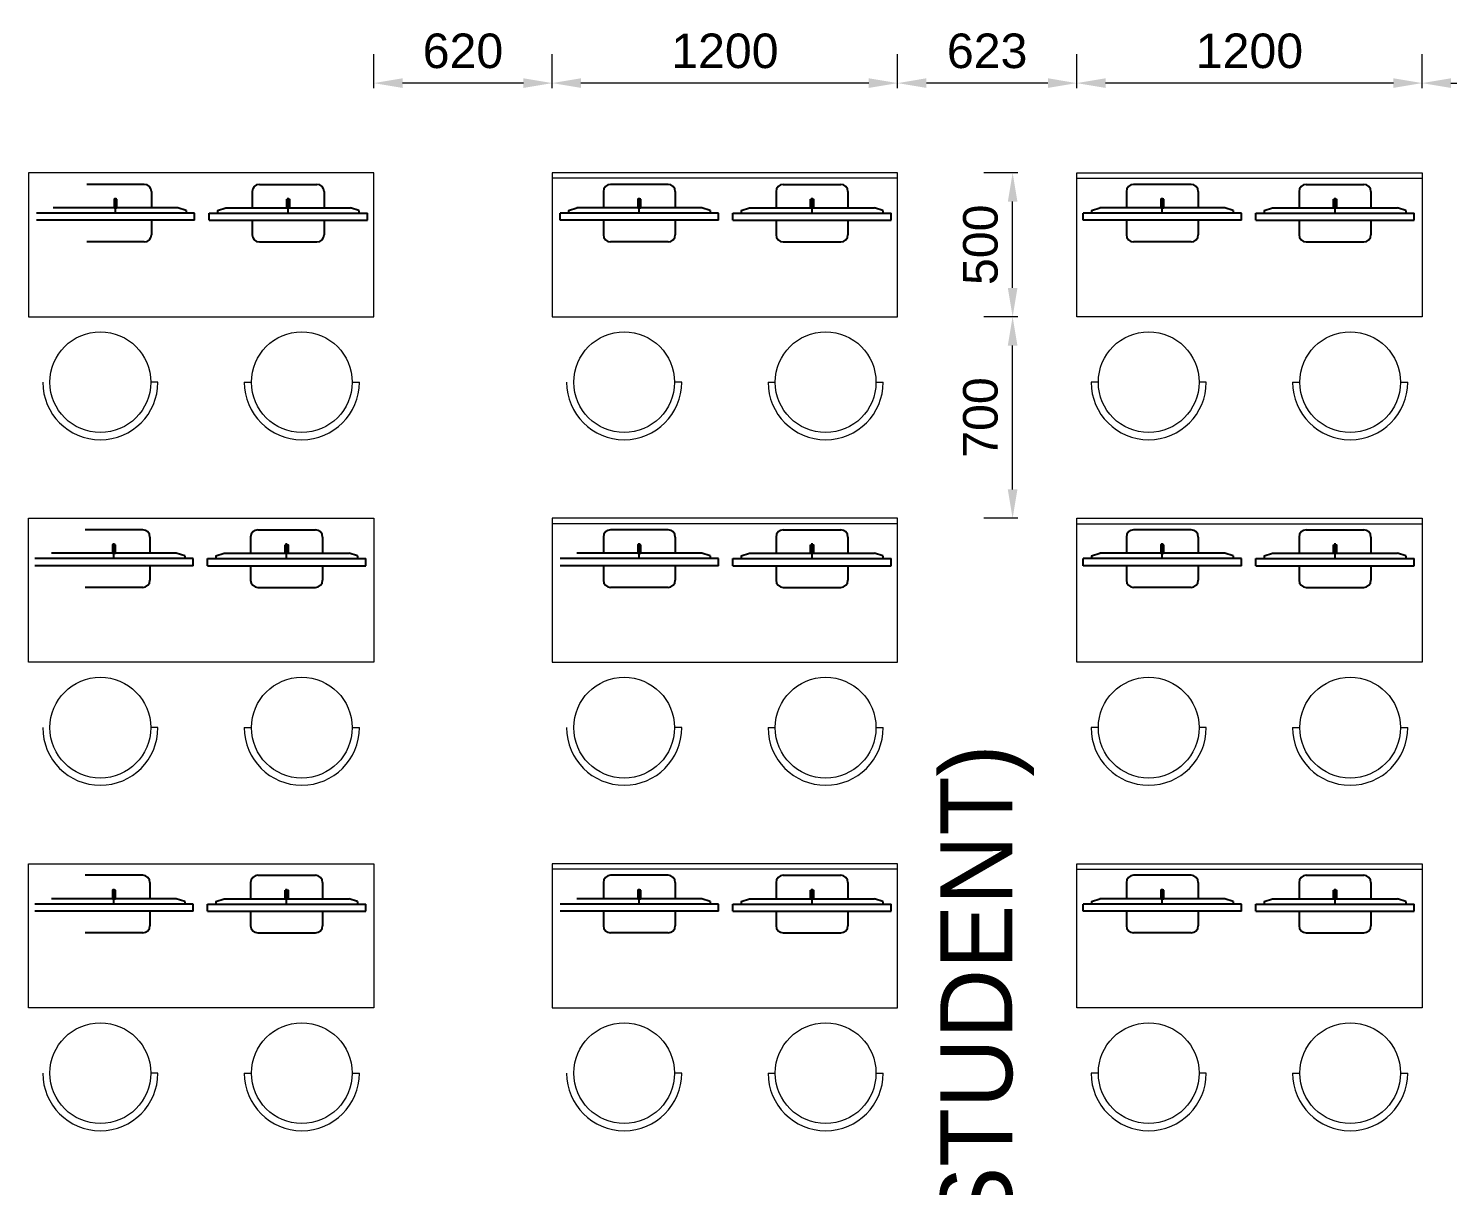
# Model space of a CAD drawing. Extents: x 348043 to 758301, y 133827 to 256568.
# Drawn here: x 749445 to 754377, y 154072 to 158092 of the extents above; entities that cross this region are included whole.
import ezdxf

# ---------------------------------------------------------------- set-up
doc = ezdxf.new("R2010")
doc.units = 0
doc.header["$LTSCALE"] = 900
doc.header["$MEASUREMENT"] = 0
doc.header["$PDMODE"] = 34
doc.layers.get('DEFPOINTS').update_dxf_attribs({"color": 3, "linetype": 'CONTINUOUS'})
doc.layers.add('2', color=7, linetype='CONTINUOUS')
doc.layers.add('door', color=163, linetype='CONTINUOUS')
doc.layers.add('ARLC-DIM0', color=8, linetype='CONTINUOUS', lineweight=9)
doc.layers.add('ARLC-TEXT0', color=1, linetype='CONTINUOUS', lineweight=9)
doc.styles.add('ARIAL', font='arial.ttf')
doc.styles.add('swati', font='GOTHIC.TTF')
doc.dimstyles.new('DIM 100', dxfattribs={"dimscale": 100, "dimtxt": 2, "dimasz": 1.2, "dimexe": 1, "dimexo": 1, "dimgap": 1, "dimtad": 0, "dimdec": 0, "dimzin": 9, "dimdsep": 46, "dimtxsty": 'ARIAL', "dimblk1": 'ARCHTICK', "dimblk2": 'ARCHTICK', "dimsah": 1, "dimcen": 1, "dimdle": 1.5, "dimclrd": 1, "dimclre": 251, "dimclrt": 4, "dimadec": 0, "dimazin": 0, "dimtfac": 1, "dimtdec": 0, "dimtmove": 2, "dimatfit": 3, "dimfxl": 50, "dimfxlon": 1, "dimtolj": 1, "dimtzin": 0, "dimlwd": 5, "dimlwe": 9, "dimarcsym": 0})

# ---------------------------------------------------------------- blocks, each defined once
blk = doc.blocks.new('*D95')
at = {"layer": 'ARLC-DIM0', "color": 251, "lineweight": 9}
for p, q in [((753088, 157883.6), (753088, 158001.6)), ((754288, 157883.6), (754288, 158001.6))]:
    blk.add_line(p, q, dxfattribs=at)
at = {"layer": 'ARLC-DIM0', "color": 1, "lineweight": 5}
blk.add_line((754188, 157901.6), (753188, 157901.6), dxfattribs=at)
at = {"layer": 'ARLC-DIM0', "color": 1, "lineweight": 50}
for points in [[(753188, 157918.3), (753188, 157884.9), (753088, 157901.6)], [(754188, 157918.3), (754188, 157884.9), (754288, 157901.6)]]:
    blk.add_solid(points, dxfattribs=at)
at = {"layer": 'DEFPOINTS', "color": 0, "lineweight": 50}
for p in [(753088, 157901.6), (753088, 157590), (754288, 157590)]:
    blk.add_point(p, dxfattribs=at)
at = {"layer": 'ARLC-DIM0', "color": 4, "lineweight": 9, "insert": (753688, 158012.9), "char_height": 120, "attachment_point": 5, "style": 'ARIAL'}
blk.add_mtext('\\A1;1200', dxfattribs=at)
blk = doc.blocks.new('*D96')
at = {"layer": 'ARLC-DIM0', "color": 251, "lineweight": 9}
for p, q in [((752883.2, 157590), (752765.2, 157590)), ((752883.2, 157090), (752765.2, 157090))]:
    blk.add_line(p, q, dxfattribs=at)
at = {"layer": 'ARLC-DIM0', "color": 1, "lineweight": 5}
blk.add_line((752865.2, 157190), (752865.2, 157490), dxfattribs=at)
at = {"layer": 'ARLC-DIM0', "color": 1, "lineweight": 50}
for points in [[(752848.5, 157490), (752881.9, 157490), (752865.2, 157590)], [(752848.5, 157190), (752881.9, 157190), (752865.2, 157090)]]:
    blk.add_solid(points, dxfattribs=at)
at = {"layer": 'DEFPOINTS', "color": 0, "lineweight": 50}
for p in [(752865.2, 157590), (753088, 157590), (753088, 157090)]:
    blk.add_point(p, dxfattribs=at)
at = {"layer": 'ARLC-DIM0', "color": 4, "lineweight": 9, "insert": (752753.9, 157340), "char_height": 120, "attachment_point": 5, "rotation": 90, "style": 'ARIAL'}
blk.add_mtext('\\A1;500', dxfattribs=at)
blk = doc.blocks.new('*D97')
at = {"layer": 'ARLC-DIM0', "color": 251, "lineweight": 9}
for p, q in [((752465.5, 157883.6), (752465.5, 158001.6)), ((753088, 157883.6), (753088, 158001.6))]:
    blk.add_line(p, q, dxfattribs=at)
at = {"layer": 'ARLC-DIM0', "color": 1, "lineweight": 5}
blk.add_line((752988, 157901.6), (752565.5, 157901.6), dxfattribs=at)
at = {"layer": 'ARLC-DIM0', "color": 1, "lineweight": 50}
for points in [[(752565.5, 157918.3), (752565.5, 157884.9), (752465.5, 157901.6)], [(752988, 157918.3), (752988, 157884.9), (753088, 157901.6)]]:
    blk.add_solid(points, dxfattribs=at)
at = {"layer": 'DEFPOINTS', "color": 0, "lineweight": 50}
for p in [(752465.5, 157901.6), (752465.5, 157590), (753088, 157590)]:
    blk.add_point(p, dxfattribs=at)
at = {"layer": 'ARLC-DIM0', "color": 4, "lineweight": 9, "insert": (752776.7, 158012.9), "char_height": 120, "attachment_point": 5, "style": 'ARIAL'}
blk.add_mtext('\\A1;623', dxfattribs=at)
blk = doc.blocks.new('*D98')
at = {"layer": 'ARLC-DIM0', "color": 251, "lineweight": 9}
for p, q in [((752883.2, 157090), (752765.2, 157090)), ((752883.2, 156390), (752765.2, 156390))]:
    blk.add_line(p, q, dxfattribs=at)
at = {"layer": 'ARLC-DIM0', "color": 1, "lineweight": 5}
blk.add_line((752865.2, 156490), (752865.2, 156990), dxfattribs=at)
at = {"layer": 'ARLC-DIM0', "color": 1, "lineweight": 50}
for points in [[(752848.5, 156990), (752881.9, 156990), (752865.2, 157090)], [(752848.5, 156490), (752881.9, 156490), (752865.2, 156390)]]:
    blk.add_solid(points, dxfattribs=at)
at = {"layer": 'DEFPOINTS', "color": 0, "lineweight": 50}
for p in [(752865.2, 157090), (753088, 157090), (753088, 156390)]:
    blk.add_point(p, dxfattribs=at)
at = {"layer": 'ARLC-DIM0', "color": 4, "lineweight": 9, "insert": (752753.9, 156740), "char_height": 120, "attachment_point": 5, "rotation": 90, "style": 'ARIAL'}
blk.add_mtext('\\A1;700', dxfattribs=at)
blk = doc.blocks.new('*D99')
at = {"layer": 'ARLC-DIM0', "color": 251, "lineweight": 9}
for p, q in [((754288, 157883.6), (754288, 158001.6)), ((754908, 157883.6), (754908, 158001.6))]:
    blk.add_line(p, q, dxfattribs=at)
at = {"layer": 'ARLC-DIM0', "color": 1, "lineweight": 5}
blk.add_line((754388, 157901.6), (754808, 157901.6), dxfattribs=at)
at = {"layer": 'ARLC-DIM0', "color": 1, "lineweight": 50}
for points in [[(754388, 157918.3), (754388, 157884.9), (754288, 157901.6)], [(754808, 157918.3), (754808, 157884.9), (754908, 157901.6)]]:
    blk.add_solid(points, dxfattribs=at)
at = {"layer": 'DEFPOINTS', "color": 0, "lineweight": 50}
for p in [(754908, 157901.6), (754288, 157590), (754908, 157590)]:
    blk.add_point(p, dxfattribs=at)
at = {"layer": 'ARLC-DIM0', "color": 4, "lineweight": 9, "insert": (754598, 158012.9), "char_height": 120, "attachment_point": 5, "style": 'ARIAL'}
blk.add_mtext('\\A1;620', dxfattribs=at)
blk = doc.blocks.new('*D100')
at = {"layer": 'ARLC-DIM0', "color": 251, "lineweight": 9}
for p, q in [((751265.5, 157883.6), (751265.5, 158001.6)), ((752465.5, 157883.6), (752465.5, 158001.6))]:
    blk.add_line(p, q, dxfattribs=at)
at = {"layer": 'ARLC-DIM0', "color": 1, "lineweight": 5}
blk.add_line((752365.5, 157901.6), (751365.5, 157901.6), dxfattribs=at)
at = {"layer": 'ARLC-DIM0', "color": 1, "lineweight": 50}
for points in [[(751365.5, 157918.3), (751365.5, 157884.9), (751265.5, 157901.6)], [(752365.5, 157918.3), (752365.5, 157884.9), (752465.5, 157901.6)]]:
    blk.add_solid(points, dxfattribs=at)
at = {"layer": 'DEFPOINTS', "color": 0, "lineweight": 50}
for p in [(751265.5, 157901.6), (751265.5, 157590), (752465.5, 157590)]:
    blk.add_point(p, dxfattribs=at)
at = {"layer": 'ARLC-DIM0', "color": 4, "lineweight": 9, "insert": (751865.5, 158012.9), "char_height": 120, "attachment_point": 5, "style": 'ARIAL'}
blk.add_mtext('\\A1;1200', dxfattribs=at)
blk = doc.blocks.new('*D101')
at = {"layer": 'ARLC-DIM0', "color": 251, "lineweight": 9}
for p, q in [((750645.5, 157883.6), (750645.5, 158001.6)), ((751265.5, 157883.6), (751265.5, 158001.6))]:
    blk.add_line(p, q, dxfattribs=at)
at = {"layer": 'ARLC-DIM0', "color": 1, "lineweight": 5}
blk.add_line((751165.5, 157901.6), (750745.5, 157901.6), dxfattribs=at)
at = {"layer": 'ARLC-DIM0', "color": 1, "lineweight": 50}
for points in [[(750745.5, 157918.3), (750745.5, 157884.9), (750645.5, 157901.6)], [(751165.5, 157918.3), (751165.5, 157884.9), (751265.5, 157901.6)]]:
    blk.add_solid(points, dxfattribs=at)
at = {"layer": 'DEFPOINTS', "color": 0, "lineweight": 50}
for p in [(750645.5, 157901.6), (750645.5, 157590), (751265.5, 157590)]:
    blk.add_point(p, dxfattribs=at)
at = {"layer": 'ARLC-DIM0', "color": 4, "lineweight": 9, "insert": (750955.5, 158012.9), "char_height": 120, "attachment_point": 5, "style": 'ARIAL'}
blk.add_mtext('\\A1;620', dxfattribs=at)

msp = doc.modelspace()

# ---------------------------------------------------------------- linework, layer by layer
at = {"layer": '2', "color": 30, "linetype": 'Continuous'}
for p, q in [((749848.2, 157549.9), (749648.2, 157549.9)), ((750248.2, 157549.9), (750448.2, 157549.9)), ((751668.2, 157549.9), (751468.2, 157549.9)), ((752068.2, 157549.9), (752268.2, 157549.9)), ((753485.3, 157549.9), (753285.3, 157549.9)), ((753885.3, 157549.9), (754085.3, 157549.9)), ((749748.2, 157449.9), (749748.2, 157503)), ((749873.2, 157524.9), (749873.2, 157468.5)), ((750223.2, 157524.9), (750223.2, 157468.5)), ((750348.2, 157449.9), (750348.2, 157503)), ((750473.2, 157524.9), (750473.2, 157468.5)), ((751443.2, 157524.9), (751443.2, 157468.5)), ((751568.2, 157449.9), (751568.2, 157503)), ((751693.2, 157524.9), (751693.2, 157468.5)), ((752043.2, 157524.9), (752043.2, 157468.5)), ((752168.2, 157449.9), (752168.2, 157503)), ((752293.2, 157524.9), (752293.2, 157468.5)), ((753260.3, 157524.9), (753260.3, 157468.5)), ((753385.3, 157449.9), (753385.3, 157503)), ((753510.3, 157524.9), (753510.3, 157468.5)), ((753860.3, 157524.9), (753860.3, 157468.5)), ((753985.3, 157449.9), (753985.3, 157503)), ((754110.3, 157524.9), (754110.3, 157468.5)), ((750023.2, 157449.9), (749473.2, 157449.9)), ((749964.9, 157468.5), (749531.5, 157468.5)), ((749873.2, 157449.9), (749748.2, 157449.9)), ((749994, 157459.2), (749964.9, 157468.5)), ((749994, 157459.2), (749994, 157449.9)), ((750023.2, 157425.1), (750023.2, 157449.9)), ((750073.2, 157425.1), (750073.2, 157449.9)), ((750073.2, 157449.9), (750623.2, 157449.9)), ((750102.4, 157459.2), (750131.5, 157468.5)), ((750102.4, 157459.2), (750102.4, 157449.9)), ((750131.5, 157468.5), (750564.9, 157468.5)), ((750223.2, 157449.9), (750348.2, 157449.9)), ((750594, 157459.2), (750564.9, 157468.5)), ((750594, 157459.2), (750594, 157449.9)), ((750623.2, 157425.1), (750623.2, 157449.9)), ((751293.2, 157425.1), (751293.2, 157449.9)), ((751843.2, 157449.9), (751293.2, 157449.9)), ((751322.4, 157459.2), (751351.5, 157468.5)), ((751322.4, 157459.2), (751322.4, 157449.9)), ((751784.9, 157468.5), (751351.5, 157468.5)), ((751693.2, 157449.9), (751568.2, 157449.9)), ((751814, 157459.2), (751784.9, 157468.5)), ((751814, 157459.2), (751814, 157449.9)), ((751843.2, 157425.1), (751843.2, 157449.9)), ((751893.2, 157425.1), (751893.2, 157449.9)), ((751893.2, 157449.9), (752443.2, 157449.9)), ((751922.4, 157459.2), (751951.5, 157468.5)), ((751922.4, 157459.2), (751922.4, 157449.9)), ((751951.5, 157468.5), (752384.9, 157468.5)), ((752043.2, 157449.9), (752168.2, 157449.9)), ((752414, 157459.2), (752384.9, 157468.5)), ((752414, 157459.2), (752414, 157449.9)), ((752443.2, 157425.1), (752443.2, 157449.9)), ((753110.3, 157425.1), (753110.3, 157449.9)), ((753660.3, 157449.9), (753110.3, 157449.9)), ((753139.5, 157459.2), (753168.6, 157468.5)), ((753139.5, 157459.2), (753139.5, 157449.9)), ((753602, 157468.5), (753168.6, 157468.5)), ((753510.3, 157449.9), (753385.3, 157449.9)), ((753631.1, 157459.2), (753602, 157468.5)), ((753631.1, 157459.2), (753631.1, 157449.9)), ((753660.3, 157425.1), (753660.3, 157449.9)), ((753710.3, 157425.1), (753710.3, 157449.9)), ((753710.3, 157449.9), (754260.3, 157449.9)), ((753739.5, 157459.2), (753768.6, 157468.5)), ((753739.5, 157459.2), (753739.5, 157449.9)), ((753768.6, 157468.5), (754202, 157468.5)), ((753860.3, 157449.9), (753985.3, 157449.9)), ((754231.1, 157459.2), (754202, 157468.5)), ((754231.1, 157459.2), (754231.1, 157449.9)), ((754260.3, 157425.1), (754260.3, 157449.9)), ((750023.2, 157425.1), (749473.2, 157425.1)), ((749873.2, 157425.1), (749873.2, 157374.9)), ((750073.2, 157425.1), (750623.2, 157425.1)), ((750223.2, 157425.1), (750223.2, 157374.9)), ((750473.2, 157425.1), (750473.2, 157374.9)), ((751843.2, 157425.1), (751293.2, 157425.1)), ((751443.2, 157425.1), (751443.2, 157374.9)), ((751693.2, 157425.1), (751693.2, 157374.9)), ((751893.2, 157425.1), (752443.2, 157425.1)), ((752043.2, 157425.1), (752043.2, 157374.9)), ((752293.2, 157425.1), (752293.2, 157374.9)), ((753660.3, 157425.1), (753110.3, 157425.1)), ((753260.3, 157425.1), (753260.3, 157374.9)), ((753510.3, 157425.1), (753510.3, 157374.9)), ((753710.3, 157425.1), (754260.3, 157425.1)), ((753860.3, 157425.1), (753860.3, 157374.9)), ((754110.3, 157425.1), (754110.3, 157374.9)), ((749848.2, 157349.9), (749648.2, 157349.9)), ((750248.2, 157349.9), (750448.2, 157349.9)), ((751668.2, 157349.9), (751468.2, 157349.9)), ((752068.2, 157349.9), (752268.2, 157349.9)), ((753485.3, 157349.9), (753285.3, 157349.9)), ((753885.3, 157349.9), (754085.3, 157349.9)), ((749842.8, 156349.9), (749642.8, 156349.9)), ((749867.8, 156324.9), (749867.8, 156268.5)), ((750217.8, 156324.9), (750217.8, 156268.5)), ((750242.8, 156349.9), (750442.8, 156349.9)), ((750467.8, 156324.9), (750467.8, 156268.5)), ((751443.2, 156324.9), (751443.2, 156268.5)), ((751668.2, 156349.9), (751468.2, 156349.9)), ((751693.2, 156324.9), (751693.2, 156268.5)), ((752043.2, 156324.9), (752043.2, 156268.5)), ((752068.2, 156349.9), (752268.2, 156349.9)), ((752293.2, 156324.9), (752293.2, 156268.5)), ((753260.3, 156324.9), (753260.3, 156268.5)), ((753485.3, 156349.9), (753285.3, 156349.9)), ((753510.3, 156324.9), (753510.3, 156268.5)), ((753860.3, 156324.9), (753860.3, 156268.5)), ((753885.3, 156349.9), (754085.3, 156349.9)), ((754110.3, 156324.9), (754110.3, 156268.5)), ((749959.5, 156268.5), (749526.1, 156268.5)), ((749742.8, 156249.9), (749742.8, 156303)), ((749988.6, 156259.2), (749959.5, 156268.5)), ((750097, 156259.2), (750126.1, 156268.5)), ((750126.1, 156268.5), (750559.5, 156268.5)), ((750342.8, 156249.9), (750342.8, 156303)), ((750588.6, 156259.2), (750559.5, 156268.5)), ((751784.9, 156268.5), (751351.5, 156268.5)), ((751568.2, 156249.9), (751568.2, 156303)), ((751814, 156259.2), (751784.9, 156268.5)), ((751922.4, 156259.2), (751951.5, 156268.5)), ((751951.5, 156268.5), (752384.9, 156268.5)), ((752168.2, 156249.9), (752168.2, 156303)), ((752414, 156259.2), (752384.9, 156268.5)), ((753139.5, 156259.2), (753168.6, 156268.5)), ((753602, 156268.5), (753168.6, 156268.5)), ((753385.3, 156249.9), (753385.3, 156303)), ((753631.1, 156259.2), (753602, 156268.5)), ((753739.5, 156259.2), (753768.6, 156268.5)), ((753768.6, 156268.5), (754202, 156268.5)), ((753985.3, 156249.9), (753985.3, 156303)), ((754231.1, 156259.2), (754202, 156268.5)), ((750017.8, 156249.9), (749467.8, 156249.9)), ((750017.8, 156225.1), (749467.8, 156225.1)), ((749867.8, 156249.9), (749742.8, 156249.9)), ((749867.8, 156225.1), (749867.8, 156174.9)), ((749988.6, 156259.2), (749988.6, 156249.9)), ((750017.8, 156225.1), (750017.8, 156249.9)), ((750067.8, 156225.1), (750067.8, 156249.9)), ((750067.8, 156249.9), (750617.8, 156249.9)), ((750067.8, 156225.1), (750617.8, 156225.1)), ((750097, 156259.2), (750097, 156249.9)), ((750217.8, 156249.9), (750342.8, 156249.9)), ((750217.8, 156225.1), (750217.8, 156174.9)), ((750467.8, 156225.1), (750467.8, 156174.9)), ((750588.6, 156259.2), (750588.6, 156249.9)), ((750617.8, 156225.1), (750617.8, 156249.9)), ((751843.2, 156249.9), (751293.2, 156249.9)), ((751843.2, 156225.1), (751293.2, 156225.1)), ((751443.2, 156225.1), (751443.2, 156174.9)), ((751693.2, 156249.9), (751568.2, 156249.9)), ((751693.2, 156225.1), (751693.2, 156174.9)), ((751814, 156259.2), (751814, 156249.9)), ((751843.2, 156225.1), (751843.2, 156249.9)), ((751893.2, 156225.1), (751893.2, 156249.9)), ((751893.2, 156249.9), (752443.2, 156249.9)), ((751893.2, 156225.1), (752443.2, 156225.1)), ((751922.4, 156259.2), (751922.4, 156249.9)), ((752043.2, 156249.9), (752168.2, 156249.9)), ((752043.2, 156225.1), (752043.2, 156174.9)), ((752293.2, 156225.1), (752293.2, 156174.9)), ((752414, 156259.2), (752414, 156249.9)), ((752443.2, 156225.1), (752443.2, 156249.9)), ((753110.3, 156225.1), (753110.3, 156249.9)), ((753660.3, 156249.9), (753110.3, 156249.9)), ((753660.3, 156225.1), (753110.3, 156225.1)), ((753139.5, 156259.2), (753139.5, 156249.9)), ((753260.3, 156225.1), (753260.3, 156174.9)), ((753510.3, 156249.9), (753385.3, 156249.9)), ((753510.3, 156225.1), (753510.3, 156174.9)), ((753631.1, 156259.2), (753631.1, 156249.9)), ((753660.3, 156225.1), (753660.3, 156249.9)), ((753710.3, 156225.1), (753710.3, 156249.9)), ((753710.3, 156249.9), (754260.3, 156249.9)), ((753710.3, 156225.1), (754260.3, 156225.1)), ((753739.5, 156259.2), (753739.5, 156249.9)), ((753860.3, 156249.9), (753985.3, 156249.9)), ((753860.3, 156225.1), (753860.3, 156174.9)), ((754110.3, 156225.1), (754110.3, 156174.9)), ((754231.1, 156259.2), (754231.1, 156249.9)), ((754260.3, 156225.1), (754260.3, 156249.9)), ((749842.8, 156149.9), (749642.8, 156149.9)), ((750242.8, 156149.9), (750442.8, 156149.9)), ((751668.2, 156149.9), (751468.2, 156149.9)), ((752068.2, 156149.9), (752268.2, 156149.9)), ((753485.3, 156149.9), (753285.3, 156149.9)), ((753885.3, 156149.9), (754085.3, 156149.9)), ((749842.8, 155149.9), (749642.8, 155149.9)), ((750242.8, 155149.9), (750442.8, 155149.9)), ((751668.2, 155149.9), (751468.2, 155149.9)), ((752068.2, 155149.9), (752268.2, 155149.9)), ((753485.3, 155149.9), (753285.3, 155149.9)), ((753885.3, 155149.9), (754085.3, 155149.9)), ((749742.8, 155049.9), (749742.8, 155103)), ((749867.8, 155124.9), (749867.8, 155068.5)), ((750217.8, 155124.9), (750217.8, 155068.5)), ((750342.8, 155049.9), (750342.8, 155103)), ((750467.8, 155124.9), (750467.8, 155068.5)), ((751443.2, 155124.9), (751443.2, 155068.5)), ((751568.2, 155049.9), (751568.2, 155103)), ((751693.2, 155124.9), (751693.2, 155068.5)), ((752043.2, 155124.9), (752043.2, 155068.5)), ((752168.2, 155049.9), (752168.2, 155103)), ((752293.2, 155124.9), (752293.2, 155068.5)), ((753260.3, 155124.9), (753260.3, 155068.5)), ((753385.3, 155049.9), (753385.3, 155103)), ((753510.3, 155124.9), (753510.3, 155068.5)), ((753860.3, 155124.9), (753860.3, 155068.5)), ((753985.3, 155049.9), (753985.3, 155103)), ((754110.3, 155124.9), (754110.3, 155068.5)), ((750017.8, 155049.9), (749467.8, 155049.9)), ((749959.5, 155068.5), (749526.1, 155068.5)), ((749867.8, 155049.9), (749742.8, 155049.9)), ((749988.6, 155059.2), (749959.5, 155068.5)), ((749988.6, 155059.2), (749988.6, 155049.9)), ((750017.8, 155025.1), (750017.8, 155049.9)), ((750067.8, 155025.1), (750067.8, 155049.9)), ((750067.8, 155049.9), (750617.8, 155049.9)), ((750097, 155059.2), (750126.1, 155068.5)), ((750097, 155059.2), (750097, 155049.9)), ((750126.1, 155068.5), (750559.5, 155068.5)), ((750217.8, 155049.9), (750342.8, 155049.9)), ((750588.6, 155059.2), (750559.5, 155068.5)), ((750588.6, 155059.2), (750588.6, 155049.9)), ((750617.8, 155025.1), (750617.8, 155049.9)), ((751843.2, 155049.9), (751293.2, 155049.9)), ((751784.9, 155068.5), (751351.5, 155068.5)), ((751693.2, 155049.9), (751568.2, 155049.9)), ((751814, 155059.2), (751784.9, 155068.5)), ((751814, 155059.2), (751814, 155049.9)), ((751843.2, 155025.1), (751843.2, 155049.9)), ((751893.2, 155025.1), (751893.2, 155049.9)), ((751893.2, 155049.9), (752443.2, 155049.9)), ((751922.4, 155059.2), (751951.5, 155068.5)), ((751922.4, 155059.2), (751922.4, 155049.9)), ((751951.5, 155068.5), (752384.9, 155068.5)), ((752043.2, 155049.9), (752168.2, 155049.9)), ((752414, 155059.2), (752384.9, 155068.5)), ((752414, 155059.2), (752414, 155049.9)), ((752443.2, 155025.1), (752443.2, 155049.9)), ((753110.3, 155025.1), (753110.3, 155049.9)), ((753660.3, 155049.9), (753110.3, 155049.9)), ((753139.5, 155059.2), (753168.6, 155068.5)), ((753139.5, 155059.2), (753139.5, 155049.9)), ((753602, 155068.5), (753168.6, 155068.5)), ((753510.3, 155049.9), (753385.3, 155049.9)), ((753631.1, 155059.2), (753602, 155068.5)), ((753631.1, 155059.2), (753631.1, 155049.9)), ((753660.3, 155025.1), (753660.3, 155049.9)), ((753710.3, 155025.1), (753710.3, 155049.9)), ((753710.3, 155049.9), (754260.3, 155049.9)), ((753739.5, 155059.2), (753768.6, 155068.5)), ((753739.5, 155059.2), (753739.5, 155049.9)), ((753768.6, 155068.5), (754202, 155068.5)), ((753860.3, 155049.9), (753985.3, 155049.9)), ((754231.1, 155059.2), (754202, 155068.5)), ((754231.1, 155059.2), (754231.1, 155049.9)), ((754260.3, 155025.1), (754260.3, 155049.9)), ((750017.8, 155025.1), (749467.8, 155025.1)), ((749867.8, 155025.1), (749867.8, 154974.9)), ((750067.8, 155025.1), (750617.8, 155025.1)), ((750217.8, 155025.1), (750217.8, 154974.9)), ((750467.8, 155025.1), (750467.8, 154974.9)), ((751843.2, 155025.1), (751293.2, 155025.1)), ((751443.2, 155025.1), (751443.2, 154974.9)), ((751693.2, 155025.1), (751693.2, 154974.9)), ((751893.2, 155025.1), (752443.2, 155025.1)), ((752043.2, 155025.1), (752043.2, 154974.9)), ((752293.2, 155025.1), (752293.2, 154974.9)), ((753660.3, 155025.1), (753110.3, 155025.1)), ((753260.3, 155025.1), (753260.3, 154974.9)), ((753510.3, 155025.1), (753510.3, 154974.9)), ((753710.3, 155025.1), (754260.3, 155025.1)), ((753860.3, 155025.1), (753860.3, 154974.9)), ((754110.3, 155025.1), (754110.3, 154974.9)), ((749842.8, 154949.9), (749642.8, 154949.9)), ((750242.8, 154949.9), (750442.8, 154949.9)), ((751668.2, 154949.9), (751468.2, 154949.9)), ((752068.2, 154949.9), (752268.2, 154949.9)), ((753485.3, 154949.9), (753285.3, 154949.9)), ((753885.3, 154949.9), (754085.3, 154949.9))]:
    msp.add_line(p, q, dxfattribs=at)
for points in [[(749753.3, 157498.1), (749743.2, 157498.1), (749743.2, 157468.5), (749753.3, 157468.5)], [(750343.1, 157498.1), (750353.2, 157498.1), (750353.2, 157468.5), (750343.1, 157468.5)], [(751573.3, 157498.1), (751563.2, 157498.1), (751563.2, 157468.5), (751573.3, 157468.5)], [(752163.1, 157498.1), (752173.2, 157498.1), (752173.2, 157468.5), (752163.1, 157468.5)], [(753390.4, 157498.1), (753380.3, 157498.1), (753380.3, 157468.5), (753390.4, 157468.5)], [(753980.2, 157498.1), (753990.3, 157498.1), (753990.3, 157468.5), (753980.2, 157468.5)], [(749747.9, 156298.1), (749737.8, 156298.1), (749737.8, 156268.5), (749747.9, 156268.5)], [(750337.7, 156298.1), (750347.8, 156298.1), (750347.8, 156268.5), (750337.7, 156268.5)], [(751573.3, 156298.1), (751563.2, 156298.1), (751563.2, 156268.5), (751573.3, 156268.5)], [(752163.1, 156298.1), (752173.2, 156298.1), (752173.2, 156268.5), (752163.1, 156268.5)], [(753390.4, 156298.1), (753380.3, 156298.1), (753380.3, 156268.5), (753390.4, 156268.5)], [(753980.2, 156298.1), (753990.3, 156298.1), (753990.3, 156268.5), (753980.2, 156268.5)], [(749747.9, 155098.1), (749737.8, 155098.1), (749737.8, 155068.5), (749747.9, 155068.5)], [(750337.7, 155098.1), (750347.8, 155098.1), (750347.8, 155068.5), (750337.7, 155068.5)], [(751573.3, 155098.1), (751563.2, 155098.1), (751563.2, 155068.5), (751573.3, 155068.5)], [(752163.1, 155098.1), (752173.2, 155098.1), (752173.2, 155068.5), (752163.1, 155068.5)], [(753390.4, 155098.1), (753380.3, 155098.1), (753380.3, 155068.5), (753390.4, 155068.5)], [(753980.2, 155098.1), (753990.3, 155098.1), (753990.3, 155068.5), (753980.2, 155068.5)]]:
    msp.add_lwpolyline(points, close=True, dxfattribs=at)
for centre, start, end in [((749848.2, 157524.9), 360, 90), ((750248.2, 157524.9), 90, 180), ((750448.2, 157524.9), 0, 90), ((751468.2, 157524.9), 90, 180), ((751668.2, 157524.9), 360, 90), ((752068.2, 157524.9), 90, 180), ((752268.2, 157524.9), 0, 90), ((753285.3, 157524.9), 90, 180), ((753485.3, 157524.9), 360, 90), ((753885.3, 157524.9), 90, 180), ((754085.3, 157524.9), 0, 90), ((749848.2, 157374.9), 270, 360), ((750248.2, 157374.9), 180, 270), ((750448.2, 157374.9), 270, 0), ((751468.2, 157374.9), 180, 270), ((751668.2, 157374.9), 270, 360), ((752068.2, 157374.9), 180, 270), ((752268.2, 157374.9), 270, 0), ((753285.3, 157374.9), 180, 270), ((753485.3, 157374.9), 270, 360), ((753885.3, 157374.9), 180, 270), ((754085.3, 157374.9), 270, 0), ((749842.8, 156324.9), 360, 90), ((750242.8, 156324.9), 90, 180), ((750442.8, 156324.9), 0, 90), ((751468.2, 156324.9), 90, 180), ((751668.2, 156324.9), 360, 90), ((752068.2, 156324.9), 90, 180), ((752268.2, 156324.9), 0, 90), ((753285.3, 156324.9), 90, 180), ((753485.3, 156324.9), 360, 90), ((753885.3, 156324.9), 90, 180), ((754085.3, 156324.9), 0, 90), ((749842.8, 156174.9), 270, 360), ((750242.8, 156174.9), 180, 270), ((750442.8, 156174.9), 270, 0), ((751468.2, 156174.9), 180, 270), ((751668.2, 156174.9), 270, 360), ((752068.2, 156174.9), 180, 270), ((752268.2, 156174.9), 270, 0), ((753285.3, 156174.9), 180, 270), ((753485.3, 156174.9), 270, 360), ((753885.3, 156174.9), 180, 270), ((754085.3, 156174.9), 270, 0), ((749842.8, 155124.9), 360, 90), ((750242.8, 155124.9), 90, 180), ((750442.8, 155124.9), 0, 90), ((751468.2, 155124.9), 90, 180), ((751668.2, 155124.9), 360, 90), ((752068.2, 155124.9), 90, 180), ((752268.2, 155124.9), 0, 90), ((753285.3, 155124.9), 90, 180), ((753485.3, 155124.9), 360, 90), ((753885.3, 155124.9), 90, 180), ((754085.3, 155124.9), 0, 90), ((749842.8, 154974.9), 270, 360), ((750242.8, 154974.9), 180, 270), ((750442.8, 154974.9), 270, 0), ((751468.2, 154974.9), 180, 270), ((751668.2, 154974.9), 270, 360), ((752068.2, 154974.9), 180, 270), ((752268.2, 154974.9), 270, 0), ((753285.3, 154974.9), 180, 270), ((753485.3, 154974.9), 270, 360), ((753885.3, 154974.9), 180, 270), ((754085.3, 154974.9), 270, 0)]:
    msp.add_arc(centre, 25, start, end, dxfattribs=at)
at = {"layer": 'door', "color": 190, "linetype": 'ByBlock', "lineweight": 5, "ltscale": 1.25}
for p, q in [((752465.5, 157571.1), (751265.5, 157571.1)), ((753088, 157571.1), (754288, 157571.1)), ((752465.5, 156371.1), (751265.5, 156371.1)), ((753088, 156371.1), (754288, 156371.1)), ((752465.5, 155171.1), (751265.5, 155171.1)), ((753088, 155171.1), (754288, 155171.1))]:
    msp.add_line(p, q, dxfattribs=at)
at = {"layer": 'door', "color": 3, "linetype": 'ByBlock', "lineweight": 5, "ltscale": 1.25}
for p, q in [((749895.5, 156862.7), (749870.5, 156862.7)), ((750195.5, 156862.7), (750220.5, 156862.7)), ((750570.5, 156862.7), (750595.5, 156862.7)), ((751715.5, 156862.7), (751690.5, 156862.7)), ((752015.5, 156862.7), (752040.5, 156862.7)), ((752390.5, 156862.7), (752415.5, 156862.7)), ((753163, 156862.7), (753138, 156862.7)), ((753538, 156862.7), (753513, 156862.7)), ((753838, 156862.7), (753863, 156862.7)), ((754213, 156862.7), (754238, 156862.7)), ((749895.5, 155662.7), (749870.5, 155662.7)), ((750195.5, 155662.7), (750220.5, 155662.7)), ((750570.5, 155662.7), (750595.5, 155662.7)), ((751715.5, 155662.7), (751690.5, 155662.7)), ((752015.5, 155662.7), (752040.5, 155662.7)), ((752390.5, 155662.7), (752415.5, 155662.7)), ((753163, 155662.7), (753138, 155662.7)), ((753538, 155662.7), (753513, 155662.7)), ((753838, 155662.7), (753863, 155662.7)), ((754213, 155662.7), (754238, 155662.7)), ((749895.5, 154462.7), (749870.5, 154462.7)), ((750195.5, 154462.7), (750220.5, 154462.7)), ((750570.5, 154462.7), (750595.5, 154462.7)), ((751715.5, 154462.7), (751690.5, 154462.7)), ((752015.5, 154462.7), (752040.5, 154462.7)), ((752390.5, 154462.7), (752415.5, 154462.7)), ((753163, 154462.7), (753138, 154462.7)), ((753538, 154462.7), (753513, 154462.7)), ((753838, 154462.7), (753863, 154462.7)), ((754213, 154462.7), (754238, 154462.7))]:
    msp.add_line(p, q, dxfattribs=at)
at = {"layer": 'door', "color": 190, "linetype": 'ByBlock', "lineweight": 5, "ltscale": 1.25}
for points in [[(750645.5, 157590), (749445.5, 157590), (749445.5, 157090), (750645.5, 157090)], [(752465.5, 157590), (751265.5, 157590), (751265.5, 157090), (752465.5, 157090)], [(753088, 157590), (754288, 157590), (754288, 157090), (753088, 157090)], [(749445.5, 156390), (750645.5, 156390), (750645.5, 155890), (749445.5, 155890)], [(752465.5, 156390), (751265.5, 156390), (751265.5, 155890), (752465.5, 155890)], [(753088, 156390), (754288, 156390), (754288, 155890), (753088, 155890)], [(749445.5, 155190), (750645.5, 155190), (750645.5, 154690), (749445.5, 154690)], [(752465.5, 155190), (751265.5, 155190), (751265.5, 154690), (752465.5, 154690)], [(753088, 155190), (754288, 155190), (754288, 154690), (753088, 154690)]]:
    msp.add_lwpolyline(points, close=True, dxfattribs=at)
at = {"layer": 'door', "color": 3, "linetype": 'ByBlock', "lineweight": 5, "ltscale": 1.25}
for centre in [(749695.5, 156862.7), (750395.5, 156862.7), (751515.5, 156862.7), (752215.5, 156862.7), (753338, 156862.7), (754038, 156862.7), (749695.5, 155662.7), (750395.5, 155662.7), (751515.5, 155662.7), (752215.5, 155662.7), (753338, 155662.7), (754038, 155662.7), (749695.5, 154462.7), (750395.5, 154462.7), (751515.5, 154462.7), (752215.5, 154462.7), (753338, 154462.7), (754038, 154462.7)]:
    msp.add_circle(centre, 175, dxfattribs=at)
for centre in [(749695.5, 156862.7), (750395.5, 156862.7), (751515.5, 156862.7), (752215.5, 156862.7), (753338, 156862.7), (754038, 156862.7), (749695.5, 155662.7), (750395.5, 155662.7), (751515.5, 155662.7), (752215.5, 155662.7), (753338, 155662.7), (754038, 155662.7), (749695.5, 154462.7), (750395.5, 154462.7), (751515.5, 154462.7), (752215.5, 154462.7), (753338, 154462.7), (754038, 154462.7)]:
    msp.add_arc(centre, 200, 180, 0, dxfattribs=at)

# ---------------------------------------------------------------- texts
at = {"layer": 'ARLC-TEXT0', "color": 7, "lineweight": 20, "style": 'swati'}
msp.add_text('BSC  IT (54 STUDENT)', height=250, rotation=90, dxfattribs=at).set_placement((752863.8, 152075))

# ---------------------------------------------------------------- dimensions: what is measured, and where the dimension line sits
at = {"layer": 'ARLC-DIM0', "color": 4, "lineweight": 9}
for p1, p2, distance, picture, middle in [((751265.5, 157590), (750645.5, 157590), -311.6, '*D101', (750955.5, 158012.9)), ((752465.5, 157590), (751265.5, 157590), -311.6, '*D100', (751865.5, 158012.9)), ((753088, 157590), (752465.5, 157590), -311.590127, '*D97', (752776.75, 158012.8998132)), ((754288, 157590), (753088, 157590), -311.6, '*D95', (753688, 158012.9)), ((754288, 157590), (754908, 157590), 311.6, '*D99', (754598, 158012.9)), ((753088, 157090), (753088, 157590), 222.8, '*D96', (752753.9, 157340)), ((753088, 156390), (753088, 157090), 222.8, '*D98', (752753.9, 156740))]:
    dim = msp.add_aligned_dim(p1=p1, p2=p2, distance=distance, dimstyle='DIM 100', override={"dimtxt": 1.2, "dimasz": 1, "dimgap": 0.5, "dimtad": 1, "dimdle": 1, "dimfxl": 0.18, "dimtfillclr": 256, "dimarcsym": 2}, dxfattribs=at)
    dim.commit()
    dim.dimension.update_dxf_attribs({"geometry": picture, "text_midpoint": middle})

doc.saveas('drawing.dxf')
